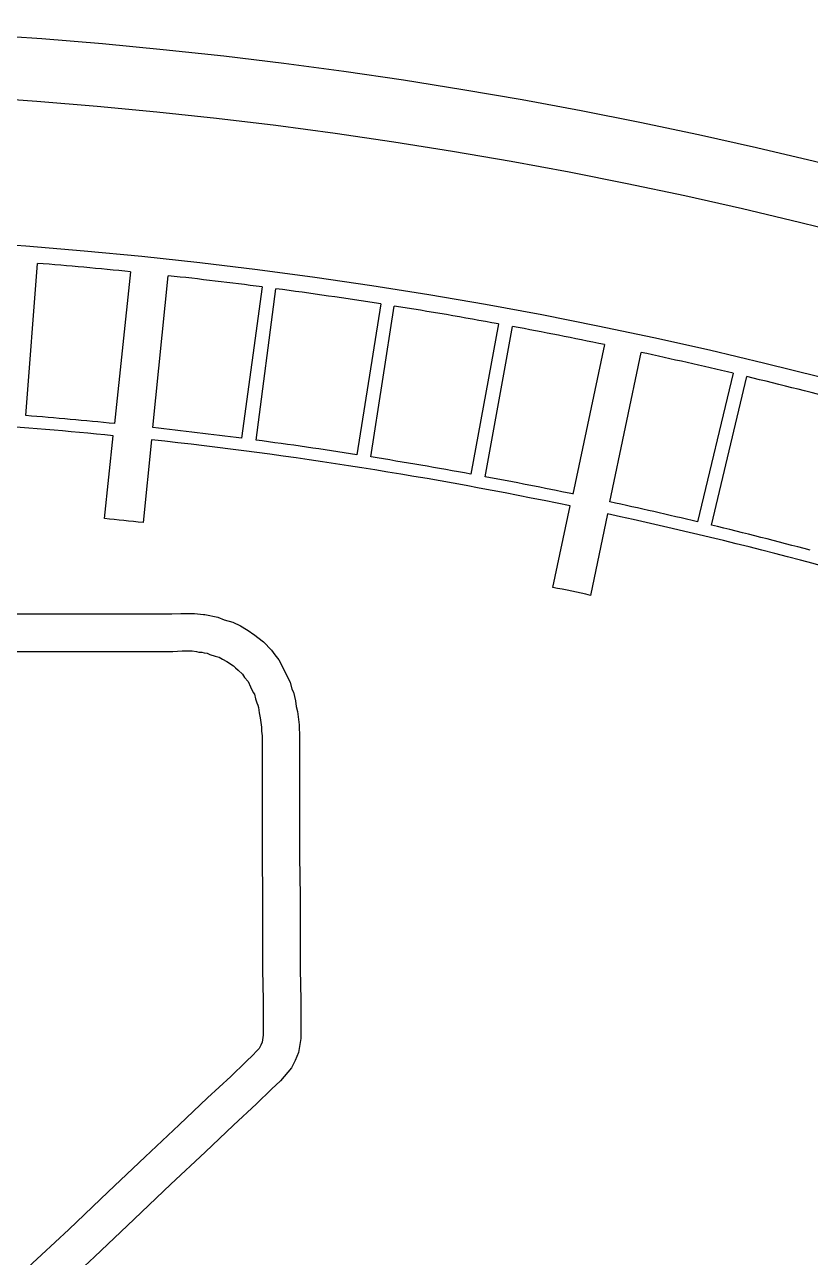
# Model space of a CAD drawing. Extents: x -19.1 to 19.1, y -19.1 to 19.1.
# Drawn here: x 1.405 to 4.539, y 14.228 to 19.15 of the extents above; entities that cross this region are included whole.
import ezdxf

# ---------------------------------------------------------------- set-up
doc = ezdxf.new("R2010")
doc.units = 0
doc.header["$LTSCALE"] = 32.67
doc.layers.add('G_OM_TRIE_D_ESQUISSE__ISO_', color=7, linetype='Continuous')
doc.layers.add('VISIBLE__ISO_', color=7, linetype='Continuous')

msp = doc.modelspace()

# ---------------------------------------------------------------- linework, layer by layer
at = {"layer": 'G_OM_TRIE_D_ESQUISSE__ISO_', "color": 7, "linetype": 'Continuous'}
msp.add_circle((0, 0), 18.9, dxfattribs=at)
at = {"layer": 'VISIBLE__ISO_', "color": 7, "linetype": 'Continuous'}
for p, q in [((1.41, 17.5887), (1.4557, 18.1969)), ((1.8274, 18.1633), (1.7635, 17.5568)), ((1.9163, 17.5408), (1.9781, 18.1475)), ((2.352, 18.1029), (2.2703, 17.4985)), ((2.328, 17.4909), (2.4075, 18.0956)), ((2.826, 18.0349), (2.7297, 17.4327)), ((2.7867, 17.4237), (2.8796, 18.0265)), ((3.2948, 17.9552), (3.1849, 17.3553)), ((3.2419, 17.3448), (3.3512, 17.9448)), ((3.718, 17.8724), (3.5914, 17.2758)), ((3.7401, 17.2442), (3.8643, 17.8413)), ((4.2312, 17.7579), (4.0895, 17.1647)), ((4.1446, 17.1515), (4.286, 17.7447)), ((1.7236, 17.1779), (1.7584, 17.5085)), ((1.9113, 17.4924), (1.8776, 17.1617)), ((3.5123, 16.9031), (3.5813, 17.2282)), ((3.7302, 17.1966), (3.6625, 16.8712)), ((-0.4208, 16.7968), (1.9917, 16.7968)), ((1.9917, 16.7968), (2.0287, 16.7991)), ((2.0287, 16.7991), (2.0819, 16.7991)), ((2.0819, 16.7991), (2.1186, 16.7945)), ((2.1186, 16.7945), (2.1188, 16.7945)), ((2.1188, 16.7945), (2.1244, 16.7945)), ((2.1244, 16.7945), (2.1755, 16.7843)), ((2.1755, 16.7843), (2.2014, 16.7739)), ((2.2014, 16.7739), (2.2357, 16.7641)), ((2.2357, 16.7641), (2.2657, 16.7491)), ((2.2657, 16.7491), (2.29, 16.7353)), ((2.29, 16.7353), (2.3047, 16.7255)), ((2.3047, 16.7255), (2.311, 16.7207)), ((2.311, 16.7207), (2.3177, 16.7167)), ((2.3177, 16.7167), (2.3574, 16.6849)), ((-0.4154, 16.6468), (1.9964, 16.6468)), ((1.9964, 16.6468), (2.0334, 16.6491)), ((2.0334, 16.6491), (2.0726, 16.6491)), ((2.0726, 16.6491), (2.0911, 16.6468)), ((2.0911, 16.6468), (2.1003, 16.6445)), ((2.1003, 16.6445), (2.1118, 16.6445)), ((2.1118, 16.6445), (2.1211, 16.6422)), ((2.1211, 16.6422), (2.1326, 16.6399)), ((2.1326, 16.6399), (2.1441, 16.6353)), ((2.3574, 16.6849), (2.39, 16.6524)), ((2.39, 16.6524), (2.4024, 16.6337)), ((2.1441, 16.6353), (2.1649, 16.6284)), ((2.1649, 16.6284), (2.1811, 16.6237)), ((2.1811, 16.6237), (2.1949, 16.6168)), ((2.1949, 16.6168), (2.2111, 16.6076)), ((2.2111, 16.6076), (2.218, 16.603)), ((2.218, 16.603), (2.2272, 16.5961)), ((2.2272, 16.5961), (2.2388, 16.5891)), ((2.2388, 16.5891), (2.2457, 16.5822)), ((2.4024, 16.6337), (2.4196, 16.6136)), ((2.4196, 16.6136), (2.4645, 16.5238)), ((2.2457, 16.5822), (2.2572, 16.573)), ((2.2572, 16.573), (2.2734, 16.5568)), ((2.2734, 16.5568), (2.2826, 16.543)), ((2.2826, 16.543), (2.2965, 16.5268)), ((2.2965, 16.5268), (2.3057, 16.506)), ((2.3057, 16.506), (2.3172, 16.483)), ((2.4645, 16.5238), (2.4715, 16.4961)), ((2.4715, 16.4961), (2.4772, 16.4845)), ((2.3172, 16.483), (2.3219, 16.476)), ((2.3219, 16.476), (2.3265, 16.4576)), ((2.3265, 16.4576), (2.3311, 16.4414)), ((2.3311, 16.4414), (2.3357, 16.4322)), ((2.4772, 16.4845), (2.486, 16.4495)), ((2.486, 16.4495), (2.4885, 16.4268)), ((2.3357, 16.4322), (2.338, 16.423)), ((2.338, 16.423), (2.3403, 16.4022)), ((2.3403, 16.4022), (2.3449, 16.3814)), ((2.4885, 16.4268), (2.4929, 16.407)), ((2.4929, 16.407), (2.4996, 16.3538)), ((2.3449, 16.3814), (2.3496, 16.3445)), ((2.3496, 16.3445), (2.3496, 16.3283)), ((2.4996, 16.3538), (2.4996, 16.3377)), ((2.3496, 16.3283), (2.3519, 16.3099)), ((2.3519, 16.3099), (2.3519, 15.8275)), ((2.4996, 16.3377), (2.5019, 16.3192)), ((2.5019, 16.3192), (2.5019, 15.8286)), ((2.3519, 15.8275), (2.3542, 15.6682)), ((2.5019, 15.8286), (2.5042, 15.6693)), ((2.3542, 15.6682), (2.3542, 15.3774)), ((2.5042, 15.6693), (2.5042, 15.3788)), ((2.3542, 15.3774), (2.3565, 15.2528)), ((2.5042, 15.3788), (2.5065, 15.2542)), ((2.3565, 15.2528), (2.3565, 15.1143)), ((2.5065, 15.2542), (2.5065, 15.1019)), ((2.3565, 15.1143), (2.3519, 15.0866)), ((2.3472, 15.0751), (2.3403, 15.0612)), ((2.3519, 15.0866), (2.3472, 15.0751)), ((2.5065, 15.1019), (2.4972, 15.046)), ((2.3172, 15.0358), (2.2872, 15.0081)), ((2.3288, 15.0497), (2.3172, 15.0358)), ((2.3403, 15.0612), (2.3288, 15.0497)), ((2.4842, 15.0136), (2.4696, 14.9843)), ((2.4972, 15.046), (2.4842, 15.0136)), ((2.2872, 15.0081), (2.2272, 14.9504)), ((2.4696, 14.9843), (2.4262, 14.9323)), ((2.2272, 14.9504), (2.1349, 14.865)), ((2.4262, 14.9323), (2.3901, 14.899)), ((2.3901, 14.899), (2.3301, 14.8413)), ((2.1349, 14.865), (2.0218, 14.7566)), ((2.3301, 14.8413), (2.2378, 14.7559)), ((2.0218, 14.7566), (1.8856, 14.6296)), ((2.2378, 14.7559), (2.1249, 14.6476)), ((1.8856, 14.6296), (1.7379, 14.4888)), ((2.1249, 14.6476), (1.9885, 14.5205)), ((1.7379, 14.4888), (1.581, 14.3388)), ((1.9885, 14.5205), (1.8415, 14.3803)), ((1.8415, 14.3803), (1.6839, 14.2297)), ((1.581, 14.3388), (1.4171, 14.1865)), ((1.6839, 14.2297), (1.5196, 14.077))]:
    msp.add_line(p, q, dxfattribs=at)
for radius in [19.15, 18.32]:
    msp.add_circle((0, 0), radius, dxfattribs=at)
for radius, start, end in [(18.255, 84.25477, 85.42634), (18.255, 82.59743, 83.7792), (18.255, 81.09427, 82.42181), (18.255, 79.60175, 80.92414), (18.255, 78.24826, 79.42176), (18.255, 76.59793, 77.77894), (18.255, 75.09525, 76.42119), (17.5965, 84.26477, 87.79291), (17.6452, 84.26401, 85.41678), (17.6452, 82.60759, 83.76536), (17.5965, 78.25684, 83.76422), (17.6452, 81.1006, 82.4186), (17.6452, 79.60128, 80.91323), (17.6452, 78.25619, 79.41298), (17.6452, 76.59897, 77.76272), (17.5965, 72.26326, 77.76138), (17.2641, 83.75622, 84.27011), (17.6452, 75.09249, 76.41518), (17.2641, 77.752, 78.26143)]:
    msp.add_arc((0, 0), radius, start, end, dxfattribs=at)

doc.saveas('drawing.dxf')
